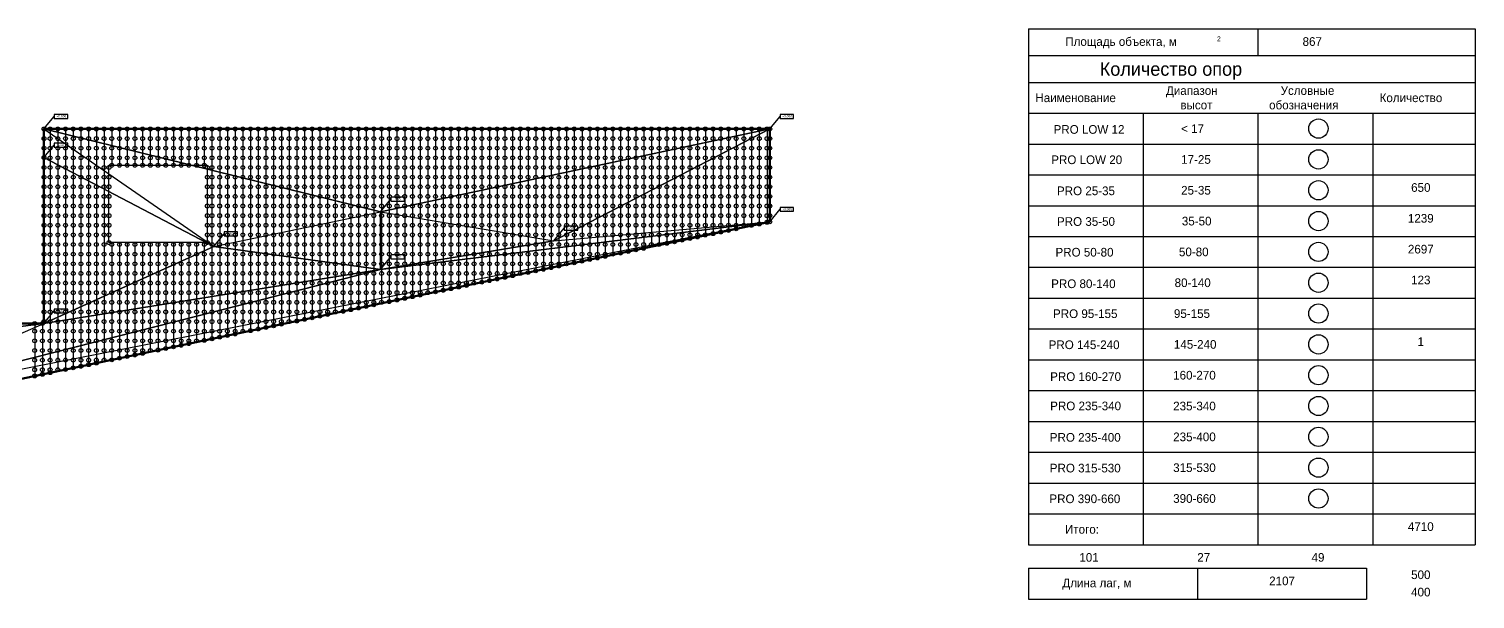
# Model space of a CAD drawing. Header units: millimetres. Extents: x 3543 to 468547, y -146359 to 38454.
# Drawn here: x 260560 to 335600, y -97249 to -67648 of the extents above; entities that cross this region are included whole.
import ezdxf
from ezdxf.enums import TextEntityAlignment as Align

# ---------------------------------------------------------------- set-up
doc = ezdxf.new("R2010")
doc.units = ezdxf.units.MM
doc.layers.add('контур', color=1, linetype='Continuous', lineweight=50)
for name, color, linetype in [('линии_высот', 4, 'Continuous'), ('областиvb', 52, 'Continuous'), ('опорыvb', 7, 'Continuous'), ('сеткаvb', 8, 'Continuous')]:
    doc.layers.add(name, color=color, linetype=linetype)
doc.styles.add('isocpeur', font='isocpeur.ttf')

# ---------------------------------------------------------------- blocks, each defined once
blk = doc.blocks.new('otmetka_oporvb')
at = {"linetype": 'ByBlock', "lineweight": -2}
blk.add_hatch(color=0, dxfattribs=at).paths.add_polyline_path([(-38, -32, 1), (38, 32, 1)])
at = {"color": 0, "linetype": 'ByBlock', "lineweight": -2}
blk.add_line((0, 0), (2142, 2596), dxfattribs=at)
at = {"color": 0}
blk.add_lwpolyline([(2142, 2196), (4942, 2196), (4942, 2996), (2142, 2996)], close=True, dxfattribs=at)
at = {"color": 0, "linetype": 'ByBlock', "lineweight": -2, "style": 'isocpeur'}
blk.add_attdef('OTM', text='', height=500, dxfattribs=at).set_placement((3600, 2639), align=Align.MIDDLE_CENTER)
blk = doc.blocks.new('opor_symbPRO')
at = {"color": 0, "ltscale": 20}
blk.add_circle((0, 0), 100, dxfattribs=at)
blk = doc.blocks.new('*U27')
at = {"color": 0}
for p, q in [((0, 0), (23168, 0)), ((0, 0), (0, -26779)), ((11903, 0), (11903, -1388)), ((23168, 0), (23168, -26779)), ((0, -1388), (23168, -1388)), ((0, -2776), (23168, -2776)), ((0, -4376), (23168, -4376)), ((5952, -4376), (5952, -26779)), ((11903, -4376), (11903, -26779)), ((17855, -4376), (17855, -26779)), ((0, -5976), (23168, -5976)), ((0, -7577), (23168, -7577)), ((0, -9177), (23168, -9177)), ((0, -10777), (23168, -10777)), ((0, -12377), (23168, -12377)), ((0, -13978), (23168, -13978)), ((0, -15578), (23168, -15578)), ((0, -17178), (23168, -17178)), ((0, -18778), (23168, -18778)), ((0, -20378), (23168, -20378)), ((0, -21979), (23168, -21979)), ((0, -23579), (23168, -23579)), ((0, -25179), (23168, -25179)), ((0, -26779), (23168, -26779)), ((-10, -28000), (17526, -28000)), ((0, -28000), (0, -29601)), ((0, -28000), (17535, -28000)), ((8758, -28000), (8758, -29601)), ((17526, -28000), (17526, -29601)), ((-10, -29601), (17526, -29601)), ((-10, -29601), (17526, -29601))]:
    blk.add_line(p, q, dxfattribs=at)
at = {"color": 221}
blk.add_circle((15039, -5175), 500, dxfattribs=at)
at = {"color": 2}
blk.add_circle((15039, -6775), 500, dxfattribs=at)
at = {"color": 1}
blk.add_circle((15039, -8375), 500, dxfattribs=at)
at = {"color": 92}
blk.add_circle((15039, -9976), 500, dxfattribs=at)
at = {"color": 131}
blk.add_circle((15039, -11576), 500, dxfattribs=at)
at = {"color": 30}
blk.add_circle((15039, -13176), 500, dxfattribs=at)
at = {"color": 160}
blk.add_circle((15039, -14776), 500, dxfattribs=at)
at = {"color": 60}
blk.add_circle((15039, -16377), 500, dxfattribs=at)
at = {"color": 134}
blk.add_circle((15039, -17977), 500, dxfattribs=at)
at = {"color": 42}
blk.add_circle((15039, -19577), 500, dxfattribs=at)
at = {"color": 26}
blk.add_circle((15039, -21177), 500, dxfattribs=at)
at = {"color": 82}
blk.add_circle((15039, -22777), 500, dxfattribs=at)
at = {"color": 163}
blk.add_circle((15039, -24378), 500, dxfattribs=at)
at = {"color": 0}
for s, height, p in [('Площадь объекта, м', 450, (1902, -881)), ('2', 250, (9777, -642)), ('Количество опор', 700, (3693, -2432)), ('Диапазон', 450, (7127, -3426)), ('Условные', 450, (13079, -3426)), ('Наименование', 450, (351, -3801)), ('обозначения', 450, (12481, -4176)), ('Количество', 450, (18214, -3801)), ('высот', 450, (7877, -4176)), ('< 17', 450, (7915, -5401)), ('17-25', 450, (7915, -7002)), ('25-35', 450, (7915, -8602)), ('35-50', 450, (7952, -10202)), ('50-80', 450, (7802, -11802)), ('80-140', 450, (7577, -13402)), ('95-155', 450, (7540, -15003)), ('145-240', 450, (7540, -16603)), ('160-270', 450, (7502, -18203)), ('235-340', 450, (7502, -19803)), ('235-400', 450, (7502, -21404)), ('315-530', 450, (7502, -23004)), ('390-660', 450, (7502, -24604)), ('Итого:', 450, (1888, -26204)), ('Длина лаг, м', 450, (1753, -28988))]:
    blk.add_text(s, height=height, dxfattribs=at).set_placement(p)
for s, p in [('PRO LOW 12', (3135, -5218)), ('PRO LOW 20', (3015, -6793)), ('PRO 25-35', (2977, -8406)), ('PRO 35-50', (2977, -9999)), ('PRO 50-80', (2900, -11593)), ('PRO 80-140', (2843, -13230)), ('PRO 95-155', (2939, -14785)), ('PRO 145-240', (2881, -16397)), ('PRO 160-270', (2958, -18049)), ('PRO 235-340', (2958, -19573)), ('PRO 235-400', (2939, -21205)), ('PRO 315-530', (2939, -22799)), ('PRO 390-660', (2919, -24393))]:
    blk.add_text(s, height=450, dxfattribs=at).set_placement(p, align=Align.MIDDLE)
at = {"linetype": 'ByBlock'}
for tag, p in [('AREA', (14719, -881)), ('1', (20351, -5258)), ('2', (20351, -6858)), ('3', (20351, -8458)), ('4', (20351, -10058)), ('5', (20351, -11659)), ('6', (20351, -13259)), ('7', (20351, -14859)), ('8', (20351, -16459)), ('9', (20351, -18059)), ('10', (20351, -19660)), ('11', (20351, -21260)), ('12', (20351, -22860)), ('13', (20351, -24460)), ('ITOG', (20351, -26061)), ('CHPOL', (3136, -27661)), ('DOSKA', (9087, -27661)), ('LAG', (15016, -27661)), ('VECTOR', (20351, -28561)), ('PERP', (20351, -29461))]:
    blk.add_attdef(tag, text='', height=450, dxfattribs=at).set_placement(p, align=Align.CENTER)
at = {"color": 0}
blk.add_attdef('LENGTH', text='', height=450, dxfattribs=at).set_placement((13152, -28882), align=Align.CENTER)

msp = doc.modelspace()

# ---------------------------------------------------------------- linework, layer by layer
at = {"layer": 'контур', "linetype": 'Continuous'}
msp.add_lwpolyline([(215545, -95173.6), (210858.8, -72842.2), (229841.6, -72842.2), (229841.6, -82939.6), (261341.5, -82939.6), (261341.5, -72842.2), (299003.2, -72842.2), (299003.2, -77660.7)], close=True, dxfattribs=at)
at = {"layer": 'линии_высот'}
for points in [[(270147.8, -78939.8), (261341.5, -74330.6), (261341.5, -72842.2)], [(270147.8, -78939.8), (278807.8, -77138), (261341.5, -72842.2)], [(261341.5, -72842.2), (278807.8, -77138), (299003.2, -72842.2)], [(278807.8, -77138), (287798.8, -78642.6), (299003.2, -72842.2)], [(287798.8, -78642.6), (299003.2, -77660.7), (299003.2, -72842.2)], [(270147.8, -78939.8), (261341.5, -82939.6), (261341.5, -74330.6)], [(270147.8, -78939.8), (278807.8, -77138), (278805.8, -80132.2)], [(278805.8, -80132.2), (278807.8, -77138), (287798.8, -78642.6)], [(252298.9, -86875.6), (215545, -95173.6), (299003.2, -77660.7)], [(252298.9, -86875.6), (278805.8, -80132.2), (299003.2, -77660.7)], [(278805.8, -80132.2), (287798.8, -78642.6), (299003.2, -77660.7)], [(261341.5, -82939.6), (270147.8, -78939.8), (278805.8, -80132.2)], [(252298.9, -86875.6), (261341.5, -82939.6), (278805.8, -80132.2)], [(229841.6, -82939.6), (244279.5, -85135.9), (261341.5, -82939.6)], [(244279.5, -85135.9), (252298.9, -86875.6), (261341.5, -82939.6)]]:
    msp.add_lwpolyline(points, close=True, dxfattribs=at)
at = {"layer": 'областиvb'}
msp.add_lwpolyline([(264714.2, -74728.5), (269815.3, -74728.5), (269815.3, -78741.4), (264714.2, -78741.4)], close=True, dxfattribs=at)
at = {"layer": 'сеткаvb'}
for p, q in [((261341.5, -72842.2), (299003.2, -72842.2)), ((261658.8, -72842.2), (261658.8, -85497)), ((262058.8, -72842.2), (262058.8, -85413.1)), ((262458.8, -72842.2), (262458.8, -85329.2)), ((262858.8, -72842.2), (262858.8, -85245.2)), ((263258.8, -72842.2), (263258.8, -85161.3)), ((263658.8, -72842.2), (263658.8, -85077.4)), ((264058.8, -72842.2), (264058.8, -84993.4)), ((264458.8, -72842.2), (264458.8, -84909.5)), ((264858.8, -72842.2), (264858.8, -74728.5)), ((265258.8, -72842.2), (265258.8, -74728.5)), ((265658.8, -72842.2), (265658.8, -74728.5)), ((266058.8, -72842.2), (266058.8, -74728.5)), ((266458.8, -72842.2), (266458.8, -74728.5)), ((266858.8, -72842.2), (266858.8, -74728.5)), ((267258.8, -72842.2), (267258.8, -74728.5)), ((267658.8, -72842.2), (267658.8, -74728.5)), ((268058.8, -72842.2), (268058.8, -74728.5)), ((268458.8, -72842.2), (268458.8, -74728.5)), ((268858.8, -72842.2), (268858.8, -74728.5)), ((269258.8, -72842.2), (269258.8, -74728.5)), ((269658.8, -72842.2), (269658.8, -74728.5)), ((270058.8, -72842.2), (270058.8, -83734.4)), ((270458.8, -72842.2), (270458.8, -83650.5)), ((270858.8, -72842.2), (270858.8, -83566.5)), ((271258.8, -72842.2), (271258.8, -83482.6)), ((271658.8, -72842.2), (271658.8, -83398.6)), ((272058.8, -72842.2), (272058.8, -83314.7)), ((272458.8, -72842.2), (272458.8, -83230.8)), ((272858.8, -72842.2), (272858.8, -83146.8)), ((273258.8, -72842.2), (273258.8, -83062.9)), ((273658.8, -72842.2), (273658.8, -82979)), ((274058.8, -72842.2), (274058.8, -82895)), ((274458.8, -72842.2), (274458.8, -82811.1)), ((274858.8, -72842.2), (274858.8, -82727.2)), ((275258.8, -72842.2), (275258.8, -82643.2)), ((275658.8, -72842.2), (275658.8, -82559.3)), ((276058.8, -72842.2), (276058.8, -82475.4)), ((276458.8, -72842.2), (276458.8, -82391.4)), ((276858.8, -72842.2), (276858.8, -82307.5)), ((277258.8, -72842.2), (277258.8, -82223.5)), ((277658.8, -72842.2), (277658.8, -82139.6)), ((278058.8, -72842.2), (278058.8, -82055.7)), ((278458.8, -72842.2), (278458.8, -81971.7)), ((278858.8, -72842.2), (278858.8, -81887.8)), ((279258.8, -72842.2), (279258.8, -81803.9)), ((279658.8, -72842.2), (279658.8, -81719.9)), ((280058.8, -72842.2), (280058.8, -81636)), ((280458.8, -72842.2), (280458.8, -81552.1)), ((280858.8, -72842.2), (280858.8, -81468.1)), ((281258.8, -72842.2), (281258.8, -81384.2)), ((281658.8, -72842.2), (281658.8, -81300.3)), ((282058.8, -72842.2), (282058.8, -81216.3)), ((282458.8, -72842.2), (282458.8, -81132.4)), ((282858.8, -72842.2), (282858.8, -81048.4)), ((283258.8, -72842.2), (283258.8, -80964.5)), ((283658.8, -72842.2), (283658.8, -80880.6)), ((284058.8, -72842.2), (284058.8, -80796.6)), ((284458.8, -72842.2), (284458.8, -80712.7)), ((284858.8, -72842.2), (284858.8, -80628.8)), ((285258.8, -72842.2), (285258.8, -80544.8)), ((285658.8, -72842.2), (285658.8, -80460.9)), ((286058.8, -72842.2), (286058.8, -80377)), ((286458.8, -72842.2), (286458.8, -80293)), ((286858.8, -72842.2), (286858.8, -80209.1)), ((287258.8, -72842.2), (287258.8, -80125.1)), ((287658.8, -72842.2), (287658.8, -80041.2)), ((288058.8, -72842.2), (288058.8, -79957.3)), ((288458.8, -72842.2), (288458.8, -79873.3)), ((288858.8, -72842.2), (288858.8, -79789.4)), ((289258.8, -72842.2), (289258.8, -79705.5)), ((289658.8, -72842.2), (289658.8, -79621.5)), ((290058.8, -72842.2), (290058.8, -79537.6)), ((290458.8, -72842.2), (290458.8, -79453.7)), ((290858.8, -72842.2), (290858.8, -79369.7)), ((291258.8, -72842.2), (291258.8, -79285.8)), ((291658.8, -72842.2), (291658.8, -79201.9)), ((292058.8, -72842.2), (292058.8, -79117.9)), ((292458.8, -72842.2), (292458.8, -79034)), ((292858.8, -72842.2), (292858.8, -78950)), ((293258.8, -72842.2), (293258.8, -78866.1)), ((293658.8, -72842.2), (293658.8, -78782.2)), ((294058.8, -72842.2), (294058.8, -78698.2)), ((294458.8, -72842.2), (294458.8, -78614.3)), ((294858.8, -72842.2), (294858.8, -78530.4)), ((295258.8, -72842.2), (295258.8, -78446.4)), ((295658.8, -72842.2), (295658.8, -78362.5)), ((296058.8, -72842.2), (296058.8, -78278.6)), ((296458.8, -72842.2), (296458.8, -78194.6)), ((296858.8, -72842.2), (296858.8, -78110.7)), ((297258.8, -72842.2), (297258.8, -78026.8)), ((297658.8, -72842.2), (297658.8, -77942.8)), ((298058.8, -72842.2), (298058.8, -77858.9)), ((298458.8, -72842.2), (298458.8, -77774.9)), ((298858.8, -72842.2), (298858.8, -77691)), ((264714.2, -78741.4), (264714.2, -74728.5)), ((269815.3, -74728.5), (269815.3, -78741.4)), ((264858.8, -78741.4), (264858.8, -84825.6)), ((265258.8, -78741.4), (265258.8, -84741.6)), ((265658.8, -78741.4), (265658.8, -84657.7)), ((266058.8, -78741.4), (266058.8, -84573.8)), ((266458.8, -78741.4), (266458.8, -84489.8)), ((266858.8, -78741.4), (266858.8, -84405.9)), ((267258.8, -78741.4), (267258.8, -84321.9)), ((267658.8, -78741.4), (267658.8, -84238)), ((268058.8, -78741.4), (268058.8, -84154.1)), ((268458.8, -78741.4), (268458.8, -84070.1)), ((268858.8, -78741.4), (268858.8, -83986.2)), ((269258.8, -78741.4), (269258.8, -83902.3)), ((269658.8, -78741.4), (269658.8, -83818.3)), ((260858.8, -82939.6), (260858.8, -85664.9)), ((261258.8, -82939.6), (261258.8, -85581))]:
    msp.add_line(p, q, dxfattribs=at)
at = {"layer": 'сеткаvb', "linetype": 'Continuous'}
for p, q in [((261341.5, -82939.6), (261341.5, -72842.2)), ((299003.2, -72842.2), (299003.2, -77660.7))]:
    msp.add_line(p, q, dxfattribs=at)

# ---------------------------------------------------------------- block references
msp.add_blockref('*U27', (312432.9, -67648.3)).add_auto_attribs({'3': '650', '4': '1239', '5': '2697', '6': '123', '8': '1', 'AREA': '867', 'ITOG': '4710', 'CHPOL': '101', 'DOSKA': '27', 'LAG': '49', 'VECTOR': '500', 'PERP': '400', 'LENGTH': '2107'})
at = {"xscale": 0.25, "yscale": 0.25, "zscale": 0.25}
for p, values in [((261341.5, -72842.2), {'OTM': '+0.000'}), ((299003.2, -72842.2), {'OTM': '+0.000'}), ((261341.5, -74330.6), {'OTM': '-40'}), ((278807.8, -77138), {'OTM': '-45'}), ((299003.2, -77660.7), {'OTM': '+0.000'}), ((287798.8, -78642.6), {'OTM': '-50'}), ((270147.8, -78939.8), {'OTM': '-60'}), ((278805.8, -80132.2), {'OTM': '-40'}), ((261341.5, -82939.6), {'OTM': '-10'})]:
    msp.add_blockref('otmetka_oporvb', p, dxfattribs=at).add_auto_attribs(values)
at = {"layer": 'опорыvb', "color": 1}
for p in [(261341.5, -72842.2), (261658.8, -72842.2), (262058.8, -72842.2), (262458.8, -72842.2), (262858.8, -72842.2), (263258.8, -72842.2), (263658.8, -72842.2), (264058.8, -72842.2), (264458.8, -72842.2), (264858.8, -72842.2), (265258.8, -72842.2), (265658.8, -72842.2), (266058.8, -72842.2), (266458.8, -72842.2), (266858.8, -72842.2), (267258.8, -72842.2), (267658.8, -72842.2), (268058.8, -72842.2), (268458.8, -72842.2), (268858.8, -72842.2), (269258.8, -72842.2), (269658.8, -72842.2), (270058.8, -72842.2), (270458.8, -72842.2), (270858.8, -72842.2), (271258.8, -72842.2), (271658.8, -72842.2), (272058.8, -72842.2), (272458.8, -72842.2), (272858.8, -72842.2), (273258.8, -72842.2), (273658.8, -72842.2), (274058.8, -72842.2), (274458.8, -72842.2), (274858.8, -72842.2), (275258.8, -72842.2), (275658.8, -72842.2), (276058.8, -72842.2), (276458.8, -72842.2), (276858.8, -72842.2), (277258.8, -72842.2), (277658.8, -72842.2), (278058.8, -72842.2), (278458.8, -72842.2), (278858.8, -72842.2), (279258.8, -72842.2), (279658.8, -72842.2), (280058.8, -72842.2), (280458.8, -72842.2), (280858.8, -72842.2), (281258.8, -72842.2), (281658.8, -72842.2), (282058.8, -72842.2), (282458.8, -72842.2), (282858.8, -72842.2), (283258.8, -72842.2), (283658.8, -72842.2), (284058.8, -72842.2), (284458.8, -72842.2), (284858.8, -72842.2), (285258.8, -72842.2), (285658.8, -72842.2), (286058.8, -72842.2), (286458.8, -72842.2), (286858.8, -72842.2), (287258.8, -72842.2), (287658.8, -72842.2), (288058.8, -72842.2), (288458.8, -72842.2), (288858.8, -72842.2), (289258.8, -72842.2), (289658.8, -72842.2), (290058.8, -72842.2), (290458.8, -72842.2), (290858.8, -72842.2), (291258.8, -72842.2), (291658.8, -72842.2), (292058.8, -72842.2), (292458.8, -72842.2), (292858.8, -72842.2), (293258.8, -72842.2), (293658.8, -72842.2), (294058.8, -72842.2), (294458.8, -72842.2), (294858.8, -72842.2), (295258.8, -72842.2), (295658.8, -72842.2), (296058.8, -72842.2), (296458.8, -72842.2), (296858.8, -72842.2), (297258.8, -72842.2), (297658.8, -72842.2), (298058.8, -72842.2), (298458.8, -72842.2), (298858.8, -72842.2), (299003.2, -72842.2), (262058.8, -73342.2), (262458.8, -73342.2), (262858.8, -73342.2), (263258.8, -73342.2), (263658.8, -73342.2), (264058.8, -73342.2), (264458.8, -73342.2), (264858.8, -73342.2), (265258.8, -73342.2), (265658.8, -73342.2), (266058.8, -73342.2), (266458.8, -73342.2), (266858.8, -73342.2), (267258.8, -73342.2), (267658.8, -73342.2), (268058.8, -73342.2), (268458.8, -73342.2), (268858.8, -73342.2), (269258.8, -73342.2), (269658.8, -73342.2), (270058.8, -73342.2), (270458.8, -73342.2), (270858.8, -73342.2), (271258.8, -73342.2), (271658.8, -73342.2), (272058.8, -73342.2), (272458.8, -73342.2), (272858.8, -73342.2), (273258.8, -73342.2), (273658.8, -73342.2), (274058.8, -73342.2), (274458.8, -73342.2), (274858.8, -73342.2), (275258.8, -73342.2), (275658.8, -73342.2), (276058.8, -73342.2), (276458.8, -73342.2), (276858.8, -73342.2), (277258.8, -73342.2), (277658.8, -73342.2), (278058.8, -73342.2), (278458.8, -73342.2), (278858.8, -73342.2), (279258.8, -73342.2), (279658.8, -73342.2), (280058.8, -73342.2), (280458.8, -73342.2), (280858.8, -73342.2), (281258.8, -73342.2), (281658.8, -73342.2), (282058.8, -73342.2), (282458.8, -73342.2), (282858.8, -73342.2), (283258.8, -73342.2), (283658.8, -73342.2), (284058.8, -73342.2), (284458.8, -73342.2), (284858.8, -73342.2), (285258.8, -73342.2), (285658.8, -73342.2), (286058.8, -73342.2), (286458.8, -73342.2), (286858.8, -73342.2), (287258.8, -73342.2), (287658.8, -73342.2), (288058.8, -73342.2), (288458.8, -73342.2), (288858.8, -73342.2), (289258.8, -73342.2), (289658.8, -73342.2), (290058.8, -73342.2), (290458.8, -73342.2), (290858.8, -73342.2), (291258.8, -73342.2), (291658.8, -73342.2), (292058.8, -73342.2), (292458.8, -73342.2), (292858.8, -73342.2), (293258.8, -73342.2), (293658.8, -73342.2), (294058.8, -73342.2), (294458.8, -73342.2), (294858.8, -73342.2), (295258.8, -73342.2), (295658.8, -73342.2), (296058.8, -73342.2), (296458.8, -73342.2), (296858.8, -73342.2), (297258.8, -73342.2), (297658.8, -73342.2), (298058.8, -73342.2), (298458.8, -73342.2), (298858.8, -73342.2), (299003.2, -73342.2), (296058.8, -73842.2), (296458.8, -73842.2), (296858.8, -73842.2), (297258.8, -73842.2), (297258.8, -74342.2), (297658.8, -73842.2), (297658.8, -74342.2), (298058.8, -73842.2), (298058.8, -74342.2), (298458.8, -73842.2), (298458.8, -74342.2), (298858.8, -73842.2), (298858.8, -74342.2), (299003.2, -73842.2), (299003.2, -74342.2), (297258.8, -74842.2), (297658.8, -74842.2), (298058.8, -74842.2), (298458.8, -74842.2), (298858.8, -74842.2), (299003.2, -74842.2), (297258.8, -75342.2), (297258.8, -75842.2), (297658.8, -75342.2), (297658.8, -75842.2), (298058.8, -75342.2), (298058.8, -75842.2), (298458.8, -75342.2), (298458.8, -75842.2), (298858.8, -75342.2), (298858.8, -75842.2), (299003.2, -75342.2), (299003.2, -75842.2), (297258.8, -76342.2), (297658.8, -76342.2), (298058.8, -76342.2), (298458.8, -76342.2), (298858.8, -76342.2), (299003.2, -76342.2), (297258.8, -76842.2), (297258.8, -77342.2), (297658.8, -76842.2), (297658.8, -77342.2), (298058.8, -76842.2), (298058.8, -77342.2), (298458.8, -76842.2), (298458.8, -77342.2), (298858.8, -76842.2), (298858.8, -77342.2), (299003.2, -76842.2), (299003.2, -77342.2), (296858.8, -78110.7), (297258.8, -77842.2), (297258.8, -78026.8), (297658.8, -77842.2), (298058.8, -77842.2), (298458.8, -77774.9), (298858.8, -77691), (299003.2, -77660.7), (292458.8, -78842.2), (292858.8, -78842.2), (293258.8, -78842.2), (293658.8, -78782.2), (294058.8, -78342.2), (294058.8, -78698.2), (294458.8, -78342.2), (294458.8, -78614.3), (294858.8, -78342.2), (294858.8, -78530.4), (295258.8, -78342.2), (295258.8, -78446.4), (295658.8, -78342.2), (296058.8, -78278.6), (296458.8, -78194.6), (289658.8, -79621.5), (290058.8, -79537.6), (290458.8, -79453.7), (290858.8, -79342.2), (291258.8, -79285.8), (291658.8, -79201.9), (292058.8, -79117.9), (292458.8, -79034), (286058.8, -80342.2), (286458.8, -80293), (286858.8, -80209.1), (287258.8, -80125.1), (287658.8, -80041.2), (288058.8, -79957.3), (288458.8, -79842.2), (288858.8, -79789.4), (289258.8, -79705.5), (282458.8, -81132.4), (282858.8, -81048.4), (283258.8, -80964.5), (283658.8, -80842.2), (284058.8, -80796.6), (284458.8, -80712.7), (284858.8, -80628.8), (285258.8, -80544.8), (285658.8, -80460.9), (278858.8, -81842.2), (279258.8, -81803.9), (279658.8, -81719.9), (280058.8, -81636), (280458.8, -81552.1), (280858.8, -81468.1), (281258.8, -81342.2), (281658.8, -81300.3), (282058.8, -81216.3), (275258.8, -82643.2), (275658.8, -82559.3), (276058.8, -82475.4), (276458.8, -82342.2), (276858.8, -82307.5), (277258.8, -82223.5), (277658.8, -82139.6), (278058.8, -82055.7), (278458.8, -81971.7), (271658.8, -83342.2), (272058.8, -83314.7), (272458.8, -83230.8), (272858.8, -83146.8), (273258.8, -83062.9), (273658.8, -82979), (274058.8, -82842.2), (274458.8, -82811.1), (274858.8, -82727.2), (268458.8, -84070.1), (268858.8, -83986.2), (269258.8, -83842.2), (269658.8, -83818.3), (270058.8, -83734.4), (270458.8, -83650.5), (270858.8, -83566.5), (271258.8, -83482.6), (264458.8, -84842.2), (264858.8, -84825.6), (265258.8, -84741.6), (265658.8, -84657.7), (266058.8, -84573.8), (266458.8, -84489.8), (266858.8, -84342.2), (267258.8, -84321.9), (267658.8, -84238), (268058.8, -84154.1), (261258.8, -85581), (261658.8, -85497), (262058.8, -85342.2), (262458.8, -85329.2), (262858.8, -85245.2), (263258.8, -85161.3), (263658.8, -85077.4), (264058.8, -84993.4), (260858.8, -85664.9)]:
    msp.add_blockref('opor_symbPRO', p, dxfattribs=at)
at = {"layer": 'опорыvb', "color": 92}
for p in [(261341.5, -73342.2), (261658.8, -73342.2), (261658.8, -73842.2), (262058.8, -73842.2), (262458.8, -73842.2), (262858.8, -73842.2), (262858.8, -74342.2), (263258.8, -73842.2), (263258.8, -74342.2), (263658.8, -73842.2), (263658.8, -74342.2), (264058.8, -73842.2), (264058.8, -74342.2), (264458.8, -73842.2), (264458.8, -74342.2), (264858.8, -73842.2), (264858.8, -74342.2), (265258.8, -73842.2), (265258.8, -74342.2), (265658.8, -73842.2), (265658.8, -74342.2), (266058.8, -73842.2), (266058.8, -74342.2), (266458.8, -73842.2), (266458.8, -74342.2), (266858.8, -73842.2), (266858.8, -74342.2), (267258.8, -73842.2), (267258.8, -74342.2), (267658.8, -73842.2), (267658.8, -74342.2), (268058.8, -73842.2), (268058.8, -74342.2), (268458.8, -73842.2), (268458.8, -74342.2), (268858.8, -73842.2), (268858.8, -74342.2), (269258.8, -73842.2), (269258.8, -74342.2), (269658.8, -73842.2), (269658.8, -74342.2), (270058.8, -73842.2), (270058.8, -74342.2), (270458.8, -73842.2), (270458.8, -74342.2), (270858.8, -73842.2), (270858.8, -74342.2), (271258.8, -73842.2), (271258.8, -74342.2), (271658.8, -73842.2), (271658.8, -74342.2), (272058.8, -73842.2), (272058.8, -74342.2), (272458.8, -73842.2), (272458.8, -74342.2), (272858.8, -73842.2), (272858.8, -74342.2), (273258.8, -73842.2), (273258.8, -74342.2), (273658.8, -73842.2), (273658.8, -74342.2), (274058.8, -73842.2), (274058.8, -74342.2), (274458.8, -73842.2), (274458.8, -74342.2), (274858.8, -73842.2), (274858.8, -74342.2), (275258.8, -73842.2), (275258.8, -74342.2), (275658.8, -73842.2), (275658.8, -74342.2), (276058.8, -73842.2), (276058.8, -74342.2), (276458.8, -73842.2), (276458.8, -74342.2), (276858.8, -73842.2), (276858.8, -74342.2), (277258.8, -73842.2), (277258.8, -74342.2), (277658.8, -73842.2), (277658.8, -74342.2), (278058.8, -73842.2), (278058.8, -74342.2), (278458.8, -73842.2), (278458.8, -74342.2), (278858.8, -73842.2), (278858.8, -74342.2), (279258.8, -73842.2), (279258.8, -74342.2), (279658.8, -73842.2), (279658.8, -74342.2), (280058.8, -73842.2), (280058.8, -74342.2), (280458.8, -73842.2), (280458.8, -74342.2), (280858.8, -73842.2), (280858.8, -74342.2), (281258.8, -73842.2), (281258.8, -74342.2), (281658.8, -73842.2), (281658.8, -74342.2), (282058.8, -73842.2), (282058.8, -74342.2), (282458.8, -73842.2), (282458.8, -74342.2), (282858.8, -73842.2), (282858.8, -74342.2), (283258.8, -73842.2), (283258.8, -74342.2), (283658.8, -73842.2), (283658.8, -74342.2), (284058.8, -73842.2), (284058.8, -74342.2), (284458.8, -73842.2), (284458.8, -74342.2), (284858.8, -73842.2), (284858.8, -74342.2), (285258.8, -73842.2), (285258.8, -74342.2), (285658.8, -73842.2), (285658.8, -74342.2), (286058.8, -73842.2), (286058.8, -74342.2), (286458.8, -73842.2), (286458.8, -74342.2), (286858.8, -73842.2), (286858.8, -74342.2), (287258.8, -73842.2), (287258.8, -74342.2), (287658.8, -73842.2), (287658.8, -74342.2), (288058.8, -73842.2), (288058.8, -74342.2), (288458.8, -73842.2), (288458.8, -74342.2), (288858.8, -73842.2), (288858.8, -74342.2), (289258.8, -73842.2), (289258.8, -74342.2), (289658.8, -73842.2), (289658.8, -74342.2), (290058.8, -73842.2), (290058.8, -74342.2), (290458.8, -73842.2), (290458.8, -74342.2), (290858.8, -73842.2), (290858.8, -74342.2), (291258.8, -73842.2), (291258.8, -74342.2), (291658.8, -73842.2), (291658.8, -74342.2), (292058.8, -73842.2), (292058.8, -74342.2), (292458.8, -73842.2), (292458.8, -74342.2), (292858.8, -73842.2), (292858.8, -74342.2), (293258.8, -73842.2), (293258.8, -74342.2), (293658.8, -73842.2), (293658.8, -74342.2), (294058.8, -73842.2), (294058.8, -74342.2), (294458.8, -73842.2), (294458.8, -74342.2), (294858.8, -73842.2), (294858.8, -74342.2), (295258.8, -73842.2), (295258.8, -74342.2), (295658.8, -73842.2), (295658.8, -74342.2), (296058.8, -74342.2), (296458.8, -74342.2), (296858.8, -74342.2), (264058.8, -74842.2), (264458.8, -74842.2), (264714.2, -74842.2), (264858.8, -74728.5), (265258.8, -74728.5), (265658.8, -74728.5), (266058.8, -74728.5), (266458.8, -74728.5), (266858.8, -74728.5), (267258.8, -74728.5), (267658.8, -74728.5), (268058.8, -74728.5), (268458.8, -74728.5), (268858.8, -74728.5), (269258.8, -74728.5), (269658.8, -74728.5), (269815.3, -74842.2), (270058.8, -74842.2), (270458.8, -74842.2), (270858.8, -74842.2), (271258.8, -74842.2), (271658.8, -74842.2), (272058.8, -74842.2), (272458.8, -74842.2), (272858.8, -74842.2), (273258.8, -74842.2), (273658.8, -74842.2), (274058.8, -74842.2), (274458.8, -74842.2), (274858.8, -74842.2), (275258.8, -74842.2), (275658.8, -74842.2), (276058.8, -74842.2), (276458.8, -74842.2), (276858.8, -74842.2), (277258.8, -74842.2), (277658.8, -74842.2), (278058.8, -74842.2), (278458.8, -74842.2), (278858.8, -74842.2), (279258.8, -74842.2), (279658.8, -74842.2), (280058.8, -74842.2), (280458.8, -74842.2), (280858.8, -74842.2), (281258.8, -74842.2), (281658.8, -74842.2), (282058.8, -74842.2), (282458.8, -74842.2), (282858.8, -74842.2), (283258.8, -74842.2), (283658.8, -74842.2), (284058.8, -74842.2), (284458.8, -74842.2), (284858.8, -74842.2), (285258.8, -74842.2), (285658.8, -74842.2), (286058.8, -74842.2), (286458.8, -74842.2), (286858.8, -74842.2), (287258.8, -74842.2), (287658.8, -74842.2), (288058.8, -74842.2), (288458.8, -74842.2), (288858.8, -74842.2), (289258.8, -74842.2), (289658.8, -74842.2), (290058.8, -74842.2), (290458.8, -74842.2), (290858.8, -74842.2), (291258.8, -74842.2), (291658.8, -74842.2), (292058.8, -74842.2), (292458.8, -74842.2), (292858.8, -74842.2), (293258.8, -74842.2), (293658.8, -74842.2), (294058.8, -74842.2), (294458.8, -74842.2), (294858.8, -74842.2), (295258.8, -74842.2), (295658.8, -74842.2), (296058.8, -74842.2), (296458.8, -74842.2), (296858.8, -74842.2), (290058.8, -75342.2), (290458.8, -75342.2), (290858.8, -75342.2), (291258.8, -75342.2), (291658.8, -75342.2), (292058.8, -75342.2), (292458.8, -75342.2), (292858.8, -75342.2), (293258.8, -75342.2), (293658.8, -75342.2), (293658.8, -75842.2), (294058.8, -75342.2), (294058.8, -75842.2), (294458.8, -75342.2), (294458.8, -75842.2), (294858.8, -75342.2), (294858.8, -75842.2), (295258.8, -75342.2), (295258.8, -75842.2), (295658.8, -75342.2), (295658.8, -75842.2), (296058.8, -75342.2), (296058.8, -75842.2), (296458.8, -75342.2), (296458.8, -75842.2), (296858.8, -75342.2), (296858.8, -75842.2), (293658.8, -76342.2), (294058.8, -76342.2), (294458.8, -76342.2), (294858.8, -76342.2), (295258.8, -76342.2), (295658.8, -76342.2), (296058.8, -76342.2), (296458.8, -76342.2), (296858.8, -76342.2), (293658.8, -76842.2), (293658.8, -77342.2), (294058.8, -76842.2), (294058.8, -77342.2), (294458.8, -76842.2), (294458.8, -77342.2), (294858.8, -76842.2), (294858.8, -77342.2), (295258.8, -76842.2), (295258.8, -77342.2), (295658.8, -76842.2), (295658.8, -77342.2), (296058.8, -76842.2), (296058.8, -77342.2), (296458.8, -76842.2), (296458.8, -77342.2), (296858.8, -76842.2), (296858.8, -77342.2), (293658.8, -77842.2), (294058.8, -77842.2), (294458.8, -77842.2), (294858.8, -77842.2), (295258.8, -77842.2), (295658.8, -77842.2), (296058.8, -77842.2), (296458.8, -77842.2), (296858.8, -77842.2), (261341.5, -78842.2), (288858.8, -78842.2), (289258.8, -78842.2), (289658.8, -78842.2), (290058.8, -78842.2), (290458.8, -78842.2), (290858.8, -78842.2), (291258.8, -78842.2), (291658.8, -78842.2), (292058.8, -78842.2), (292458.8, -78342.2), (292858.8, -78342.2), (293258.8, -78342.2), (293658.8, -78342.2), (261341.5, -79342.2), (261658.8, -79342.2), (286458.8, -79342.2), (286858.8, -79342.2), (287258.8, -79342.2), (287658.8, -79342.2), (288058.8, -79342.2), (288458.8, -79342.2), (288858.8, -79342.2), (289258.8, -79342.2), (289658.8, -79342.2), (290058.8, -79342.2), (290458.8, -79342.2), (261341.5, -79842.2), (261341.5, -80342.2), (261658.8, -79842.2), (261658.8, -80342.2), (262058.8, -79842.2), (262058.8, -80342.2), (262458.8, -80342.2), (283258.8, -80342.2), (283658.8, -80342.2), (284058.8, -80342.2), (284458.8, -80342.2), (284858.8, -79842.2), (284858.8, -80342.2), (285258.8, -79842.2), (285258.8, -80342.2), (285658.8, -79842.2), (285658.8, -80342.2), (286058.8, -79842.2), (286458.8, -79842.2), (286858.8, -79842.2), (287258.8, -79842.2), (287658.8, -79842.2), (288058.8, -79842.2), (261341.5, -80842.2), (261658.8, -80842.2), (262058.8, -80842.2), (262458.8, -80842.2), (262858.8, -80842.2), (282058.8, -80842.2), (282458.8, -80842.2), (282858.8, -80842.2), (283258.8, -80842.2), (261341.5, -81342.2), (261341.5, -81842.2), (261658.8, -81342.2), (261658.8, -81842.2), (262058.8, -81342.2), (262058.8, -81842.2), (262458.8, -81342.2), (262458.8, -81842.2), (262858.8, -81342.2), (262858.8, -81842.2), (263258.8, -81342.2), (263258.8, -81842.2), (263658.8, -81842.2), (264058.8, -81842.2), (264458.8, -81842.2), (264858.8, -81842.2), (265258.8, -81842.2), (265658.8, -81842.2), (266058.8, -81842.2), (266458.8, -81842.2), (266858.8, -81842.2), (267258.8, -81842.2), (267658.8, -81842.2), (268058.8, -81842.2), (268458.8, -81842.2), (278058.8, -81842.2), (278458.8, -81842.2), (280458.8, -81342.2), (280858.8, -81342.2), (261341.5, -82342.2), (261658.8, -82342.2), (262058.8, -82342.2), (262458.8, -82342.2), (262858.8, -82342.2), (263258.8, -82342.2), (263658.8, -82342.2), (264058.8, -82342.2), (264458.8, -82342.2), (264858.8, -82342.2), (265258.8, -82342.2), (265658.8, -82342.2), (266058.8, -82342.2), (275658.8, -82342.2), (276058.8, -82342.2), (260858.8, -82939.6), (260858.8, -83342.2), (261258.8, -82939.6), (261258.8, -83342.2), (261341.5, -82842.2), (261658.8, -82842.2), (261658.8, -83342.2), (262058.8, -82842.2), (262458.8, -82842.2), (262858.8, -82842.2), (263258.8, -82842.2), (263658.8, -82842.2), (264058.8, -82842.2), (270858.8, -83342.2), (271258.8, -83342.2), (273258.8, -82842.2), (273658.8, -82842.2), (268458.8, -83842.2), (268858.8, -83842.2), (263658.8, -84842.2), (264058.8, -84842.2), (266058.8, -84342.2), (266458.8, -84342.2), (261258.8, -85342.2), (261658.8, -85342.2)]:
    msp.add_blockref('opor_symbPRO', p, dxfattribs=at)
at = {"layer": 'опорыvb', "color": 131}
for p in [(261341.5, -73842.2), (261341.5, -74330.6), (261658.8, -74342.2), (262058.8, -74342.2), (262458.8, -74342.2), (261341.5, -74842.2), (261658.8, -74842.2), (262058.8, -74842.2), (262458.8, -74842.2), (262858.8, -74842.2), (263258.8, -74842.2), (263658.8, -74842.2), (261341.5, -75342.2), (261341.5, -75842.2), (261658.8, -75342.2), (261658.8, -75842.2), (262058.8, -75342.2), (262058.8, -75842.2), (262458.8, -75342.2), (262458.8, -75842.2), (262858.8, -75342.2), (262858.8, -75842.2), (263258.8, -75342.2), (263258.8, -75842.2), (263658.8, -75342.2), (263658.8, -75842.2), (264058.8, -75342.2), (264058.8, -75842.2), (264458.8, -75342.2), (264458.8, -75842.2), (264714.2, -75342.2), (264714.2, -75842.2), (269815.3, -75342.2), (269815.3, -75842.2), (270058.8, -75342.2), (270058.8, -75842.2), (270458.8, -75342.2), (270458.8, -75842.2), (270858.8, -75342.2), (270858.8, -75842.2), (271258.8, -75342.2), (271258.8, -75842.2), (271658.8, -75342.2), (271658.8, -75842.2), (272058.8, -75342.2), (272058.8, -75842.2), (272458.8, -75342.2), (272458.8, -75842.2), (272858.8, -75342.2), (272858.8, -75842.2), (273258.8, -75342.2), (273258.8, -75842.2), (273658.8, -75342.2), (273658.8, -75842.2), (274058.8, -75342.2), (274058.8, -75842.2), (274458.8, -75342.2), (274458.8, -75842.2), (274858.8, -75342.2), (274858.8, -75842.2), (275258.8, -75342.2), (275258.8, -75842.2), (275658.8, -75342.2), (275658.8, -75842.2), (276058.8, -75342.2), (276058.8, -75842.2), (276458.8, -75342.2), (276458.8, -75842.2), (276858.8, -75342.2), (276858.8, -75842.2), (277258.8, -75342.2), (277258.8, -75842.2), (277658.8, -75342.2), (277658.8, -75842.2), (278058.8, -75342.2), (278058.8, -75842.2), (278458.8, -75342.2), (278458.8, -75842.2), (278858.8, -75342.2), (278858.8, -75842.2), (279258.8, -75342.2), (279258.8, -75842.2), (279658.8, -75342.2), (279658.8, -75842.2), (280058.8, -75342.2), (280058.8, -75842.2), (280458.8, -75342.2), (280458.8, -75842.2), (280858.8, -75342.2), (280858.8, -75842.2), (281258.8, -75342.2), (281258.8, -75842.2), (281658.8, -75342.2), (281658.8, -75842.2), (282058.8, -75342.2), (282058.8, -75842.2), (282458.8, -75342.2), (282458.8, -75842.2), (282858.8, -75342.2), (282858.8, -75842.2), (283258.8, -75342.2), (283258.8, -75842.2), (283658.8, -75342.2), (283658.8, -75842.2), (284058.8, -75342.2), (284058.8, -75842.2), (284458.8, -75342.2), (284458.8, -75842.2), (284858.8, -75342.2), (284858.8, -75842.2), (285258.8, -75342.2), (285258.8, -75842.2), (285658.8, -75342.2), (285658.8, -75842.2), (286058.8, -75342.2), (286058.8, -75842.2), (286458.8, -75342.2), (286458.8, -75842.2), (286858.8, -75342.2), (286858.8, -75842.2), (287258.8, -75342.2), (287258.8, -75842.2), (287658.8, -75342.2), (287658.8, -75842.2), (288058.8, -75342.2), (288058.8, -75842.2), (288458.8, -75342.2), (288458.8, -75842.2), (288858.8, -75342.2), (288858.8, -75842.2), (289258.8, -75342.2), (289258.8, -75842.2), (289658.8, -75342.2), (289658.8, -75842.2), (290058.8, -75842.2), (290458.8, -75842.2), (290858.8, -75842.2), (291258.8, -75842.2), (291658.8, -75842.2), (292058.8, -75842.2), (292458.8, -75842.2), (292858.8, -75842.2), (293258.8, -75842.2), (261341.5, -76342.2), (261658.8, -76342.2), (262058.8, -76342.2), (262458.8, -76342.2), (262858.8, -76342.2), (263258.8, -76342.2), (263658.8, -76342.2), (264058.8, -76342.2), (264458.8, -76342.2), (264714.2, -76342.2), (269815.3, -76342.2), (270058.8, -76342.2), (270458.8, -76342.2), (270858.8, -76342.2), (271258.8, -76342.2), (271658.8, -76342.2), (272058.8, -76342.2), (272458.8, -76342.2), (272858.8, -76342.2), (273258.8, -76342.2), (273658.8, -76342.2), (274058.8, -76342.2), (274458.8, -76342.2), (274858.8, -76342.2), (275258.8, -76342.2), (275658.8, -76342.2), (276058.8, -76342.2), (276458.8, -76342.2), (276858.8, -76342.2), (277258.8, -76342.2), (277658.8, -76342.2), (278058.8, -76342.2), (278458.8, -76342.2), (278858.8, -76342.2), (279258.8, -76342.2), (279658.8, -76342.2), (280058.8, -76342.2), (280458.8, -76342.2), (280858.8, -76342.2), (281258.8, -76342.2), (281658.8, -76342.2), (282058.8, -76342.2), (282458.8, -76342.2), (282858.8, -76342.2), (283258.8, -76342.2), (283658.8, -76342.2), (284058.8, -76342.2), (284458.8, -76342.2), (284858.8, -76342.2), (285258.8, -76342.2), (285658.8, -76342.2), (286058.8, -76342.2), (286458.8, -76342.2), (286858.8, -76342.2), (287258.8, -76342.2), (287658.8, -76342.2), (288058.8, -76342.2), (288458.8, -76342.2), (288858.8, -76342.2), (289258.8, -76342.2), (289658.8, -76342.2), (290058.8, -76342.2), (290458.8, -76342.2), (290858.8, -76342.2), (291258.8, -76342.2), (291658.8, -76342.2), (292058.8, -76342.2), (292458.8, -76342.2), (292858.8, -76342.2), (293258.8, -76342.2), (261341.5, -76842.2), (261341.5, -77342.2), (261658.8, -76842.2), (261658.8, -77342.2), (262058.8, -76842.2), (262058.8, -77342.2), (262458.8, -76842.2), (262458.8, -77342.2), (262858.8, -76842.2), (262858.8, -77342.2), (263258.8, -76842.2), (263258.8, -77342.2), (263658.8, -76842.2), (263658.8, -77342.2), (264058.8, -76842.2), (264058.8, -77342.2), (264458.8, -76842.2), (264458.8, -77342.2), (264714.2, -76842.2), (264714.2, -77342.2), (269815.3, -76842.2), (269815.3, -77342.2), (270058.8, -76842.2), (270058.8, -77342.2), (270458.8, -76842.2), (270458.8, -77342.2), (270858.8, -76842.2), (270858.8, -77342.2), (271258.8, -76842.2), (271258.8, -77342.2), (271658.8, -76842.2), (271658.8, -77342.2), (272058.8, -76842.2), (272058.8, -77342.2), (272458.8, -76842.2), (272458.8, -77342.2), (272858.8, -76842.2), (272858.8, -77342.2), (273258.8, -76842.2), (273258.8, -77342.2), (273658.8, -76842.2), (273658.8, -77342.2), (274058.8, -76842.2), (274058.8, -77342.2), (274458.8, -76842.2), (274458.8, -77342.2), (274858.8, -76842.2), (274858.8, -77342.2), (275258.8, -76842.2), (275258.8, -77342.2), (275658.8, -76842.2), (275658.8, -77342.2), (276058.8, -76842.2), (276058.8, -77342.2), (276458.8, -76842.2), (276458.8, -77342.2), (276858.8, -76842.2), (276858.8, -77342.2), (277258.8, -76842.2), (277258.8, -77342.2), (277658.8, -76842.2), (277658.8, -77342.2), (278058.8, -76842.2), (278058.8, -77342.2), (278458.8, -76842.2), (278458.8, -77342.2), (278858.8, -76842.2), (278858.8, -77342.2), (279258.8, -76842.2), (279258.8, -77342.2), (279658.8, -76842.2), (279658.8, -77342.2), (280058.8, -76842.2), (280058.8, -77342.2), (280458.8, -76842.2), (280458.8, -77342.2), (280858.8, -76842.2), (280858.8, -77342.2), (281258.8, -76842.2), (281258.8, -77342.2), (281658.8, -76842.2), (281658.8, -77342.2), (282058.8, -76842.2), (282058.8, -77342.2), (282458.8, -76842.2), (282458.8, -77342.2), (282858.8, -76842.2), (282858.8, -77342.2), (283258.8, -76842.2), (283258.8, -77342.2), (283658.8, -76842.2), (283658.8, -77342.2), (284058.8, -76842.2), (284058.8, -77342.2), (284458.8, -76842.2), (284458.8, -77342.2), (284858.8, -76842.2), (284858.8, -77342.2), (285258.8, -76842.2), (285258.8, -77342.2), (285658.8, -76842.2), (285658.8, -77342.2), (286058.8, -76842.2), (286058.8, -77342.2), (286458.8, -76842.2), (286458.8, -77342.2), (286858.8, -76842.2), (286858.8, -77342.2), (287258.8, -76842.2), (287258.8, -77342.2), (287658.8, -76842.2), (287658.8, -77342.2), (288058.8, -76842.2), (288058.8, -77342.2), (288458.8, -76842.2), (288458.8, -77342.2), (288858.8, -76842.2), (288858.8, -77342.2), (289258.8, -76842.2), (289258.8, -77342.2), (289658.8, -76842.2), (289658.8, -77342.2), (290058.8, -76842.2), (290058.8, -77342.2), (290458.8, -76842.2), (290458.8, -77342.2), (290858.8, -76842.2), (290858.8, -77342.2), (291258.8, -76842.2), (291258.8, -77342.2), (291658.8, -76842.2), (291658.8, -77342.2), (292058.8, -76842.2), (292058.8, -77342.2), (292458.8, -76842.2), (292458.8, -77342.2), (292858.8, -76842.2), (292858.8, -77342.2), (293258.8, -76842.2), (293258.8, -77342.2), (261341.5, -77842.2), (261658.8, -77842.2), (262058.8, -77842.2), (262458.8, -77842.2), (262858.8, -77842.2), (263258.8, -77842.2), (263658.8, -77842.2), (264058.8, -77842.2), (264458.8, -77842.2), (264714.2, -77842.2), (269815.3, -77842.2), (270058.8, -77842.2), (270458.8, -77842.2), (270858.8, -77842.2), (271258.8, -77842.2), (271658.8, -77842.2), (272058.8, -77842.2), (272458.8, -77842.2), (272858.8, -77842.2), (273258.8, -77842.2), (273658.8, -77842.2), (274058.8, -77842.2), (274458.8, -77842.2), (274858.8, -77842.2), (275258.8, -77842.2), (275658.8, -77842.2), (276058.8, -77842.2), (276458.8, -77842.2), (276858.8, -77842.2), (277258.8, -77842.2), (277658.8, -77842.2), (278058.8, -77842.2), (278458.8, -77842.2), (278858.8, -77842.2), (279258.8, -77842.2), (279658.8, -77842.2), (280058.8, -77842.2), (280458.8, -77842.2), (280858.8, -77842.2), (281258.8, -77842.2), (281658.8, -77842.2), (282058.8, -77842.2), (282458.8, -77842.2), (282858.8, -77842.2), (283258.8, -77842.2), (283658.8, -77842.2), (284058.8, -77842.2), (284458.8, -77842.2), (284858.8, -77842.2), (285258.8, -77842.2), (285658.8, -77842.2), (286058.8, -77842.2), (286458.8, -77842.2), (286858.8, -77842.2), (287258.8, -77842.2), (287658.8, -77842.2), (288058.8, -77842.2), (288458.8, -77842.2), (288858.8, -77842.2), (289258.8, -77842.2), (289658.8, -77842.2), (290058.8, -77842.2), (290458.8, -77842.2), (290858.8, -77842.2), (291258.8, -77842.2), (291658.8, -77842.2), (292058.8, -77842.2), (292458.8, -77842.2), (292858.8, -77842.2), (293258.8, -77842.2), (261341.5, -78342.2), (261658.8, -78342.2), (261658.8, -78842.2), (262058.8, -78342.2), (262058.8, -78842.2), (262458.8, -78342.2), (262458.8, -78842.2), (262858.8, -78342.2), (262858.8, -78842.2), (263258.8, -78342.2), (263258.8, -78842.2), (263658.8, -78342.2), (263658.8, -78842.2), (264058.8, -78342.2), (264058.8, -78842.2), (264458.8, -78342.2), (264458.8, -78842.2), (264714.2, -78342.2), (264714.2, -78741.4), (264858.8, -78842.2), (265258.8, -78842.2), (265658.8, -78842.2), (266058.8, -78842.2), (266458.8, -78842.2), (266858.8, -78842.2), (267258.8, -78842.2), (267658.8, -78842.2), (268058.8, -78842.2), (268458.8, -78842.2), (269815.3, -78342.2), (270058.8, -78342.2), (270458.8, -78342.2), (273258.8, -78842.2), (273658.8, -78342.2), (273658.8, -78842.2), (274058.8, -78342.2), (274058.8, -78842.2), (274458.8, -78342.2), (274458.8, -78842.2), (274858.8, -78342.2), (274858.8, -78842.2), (275258.8, -78342.2), (275258.8, -78842.2), (275658.8, -78342.2), (275658.8, -78842.2), (276058.8, -78342.2), (276058.8, -78842.2), (276458.8, -78342.2), (276458.8, -78842.2), (276858.8, -78342.2), (276858.8, -78842.2), (277258.8, -78342.2), (277258.8, -78842.2), (277658.8, -78342.2), (277658.8, -78842.2), (278058.8, -78342.2), (278058.8, -78842.2), (278458.8, -78342.2), (278458.8, -78842.2), (278858.8, -78342.2), (278858.8, -78842.2), (279258.8, -78342.2), (279258.8, -78842.2), (279658.8, -78342.2), (279658.8, -78842.2), (280058.8, -78342.2), (280058.8, -78842.2), (280458.8, -78342.2), (280458.8, -78842.2), (280858.8, -78342.2), (280858.8, -78842.2), (281258.8, -78342.2), (281258.8, -78842.2), (281658.8, -78342.2), (281658.8, -78842.2), (282058.8, -78342.2), (282058.8, -78842.2), (282458.8, -78342.2), (282458.8, -78842.2), (282858.8, -78342.2), (282858.8, -78842.2), (283258.8, -78342.2), (283258.8, -78842.2), (283658.8, -78342.2), (283658.8, -78842.2), (284058.8, -78342.2), (284058.8, -78842.2), (284458.8, -78342.2), (284458.8, -78842.2), (284858.8, -78342.2), (284858.8, -78842.2), (285258.8, -78342.2), (285258.8, -78842.2), (285658.8, -78342.2), (285658.8, -78842.2), (286058.8, -78342.2), (286058.8, -78842.2), (286458.8, -78342.2), (286458.8, -78842.2), (286858.8, -78342.2), (286858.8, -78842.2), (287258.8, -78342.2), (287258.8, -78842.2), (287658.8, -78342.2), (287658.8, -78842.2), (288058.8, -78342.2), (288058.8, -78842.2), (288458.8, -78342.2), (288458.8, -78842.2), (288858.8, -78342.2), (289258.8, -78342.2), (289658.8, -78342.2), (290058.8, -78342.2), (290458.8, -78342.2), (290858.8, -78342.2), (291258.8, -78342.2), (291658.8, -78342.2), (292058.8, -78342.2), (262058.8, -79342.2), (262458.8, -79342.2), (262858.8, -79342.2), (263258.8, -79342.2), (263658.8, -79342.2), (264058.8, -79342.2), (264458.8, -79342.2), (264858.8, -79342.2), (265258.8, -79342.2), (265658.8, -79342.2), (266058.8, -79342.2), (266458.8, -79342.2), (266858.8, -79342.2), (267258.8, -79342.2), (267658.8, -79342.2), (268058.8, -79342.2), (268458.8, -79342.2), (268858.8, -79342.2), (270458.8, -79342.2), (270858.8, -79342.2), (271258.8, -79342.2), (271658.8, -79342.2), (272058.8, -79342.2), (272458.8, -79342.2), (272858.8, -79342.2), (273258.8, -79342.2), (273658.8, -79342.2), (274058.8, -79342.2), (274458.8, -79342.2), (274858.8, -79342.2), (275258.8, -79342.2), (275658.8, -79342.2), (276058.8, -79342.2), (276458.8, -79342.2), (276858.8, -79342.2), (277258.8, -79342.2), (277658.8, -79342.2), (278058.8, -79342.2), (278458.8, -79342.2), (278858.8, -79342.2), (279258.8, -79342.2), (279658.8, -79342.2), (280058.8, -79342.2), (280458.8, -79342.2), (280858.8, -79342.2), (281258.8, -79342.2), (281658.8, -79342.2), (282058.8, -79342.2), (282458.8, -79342.2), (282858.8, -79342.2), (283258.8, -79342.2), (283658.8, -79342.2), (284058.8, -79342.2), (284458.8, -79342.2), (284858.8, -79342.2), (285258.8, -79342.2), (285658.8, -79342.2), (286058.8, -79342.2), (262458.8, -79842.2), (262858.8, -79842.2), (262858.8, -80342.2), (263258.8, -79842.2), (263258.8, -80342.2), (263658.8, -79842.2), (263658.8, -80342.2), (264058.8, -79842.2), (264058.8, -80342.2), (264458.8, -79842.2), (264458.8, -80342.2), (264858.8, -79842.2), (264858.8, -80342.2), (265258.8, -79842.2), (265258.8, -80342.2), (265658.8, -79842.2), (265658.8, -80342.2), (266058.8, -79842.2), (266058.8, -80342.2), (266458.8, -79842.2), (266458.8, -80342.2), (266858.8, -79842.2), (266858.8, -80342.2), (267258.8, -79842.2), (267258.8, -80342.2), (267658.8, -79842.2), (267658.8, -80342.2), (268058.8, -79842.2), (268058.8, -80342.2), (268458.8, -79842.2), (268458.8, -80342.2), (268858.8, -79842.2), (268858.8, -80342.2), (269258.8, -79842.2), (269258.8, -80342.2), (269658.8, -79842.2), (269658.8, -80342.2), (270058.8, -79842.2), (270058.8, -80342.2), (270458.8, -79842.2), (270458.8, -80342.2), (270858.8, -79842.2), (270858.8, -80342.2), (271258.8, -79842.2), (271258.8, -80342.2), (271658.8, -79842.2), (271658.8, -80342.2), (272058.8, -79842.2), (272058.8, -80342.2), (272458.8, -79842.2), (272458.8, -80342.2), (272858.8, -79842.2), (272858.8, -80342.2), (273258.8, -79842.2), (273258.8, -80342.2), (273658.8, -79842.2), (273658.8, -80342.2), (274058.8, -79842.2), (274058.8, -80342.2), (274458.8, -79842.2), (274458.8, -80342.2), (274858.8, -79842.2), (274858.8, -80342.2), (275258.8, -79842.2), (275258.8, -80342.2), (275658.8, -79842.2), (275658.8, -80342.2), (276058.8, -79842.2), (276058.8, -80342.2), (276458.8, -79842.2), (276458.8, -80342.2), (276858.8, -79842.2), (276858.8, -80342.2), (277258.8, -79842.2), (277258.8, -80342.2), (277658.8, -79842.2), (277658.8, -80342.2), (278058.8, -79842.2), (278058.8, -80342.2), (278458.8, -79842.2), (278458.8, -80342.2), (278858.8, -79842.2), (278858.8, -80342.2), (279258.8, -79842.2), (279258.8, -80342.2), (279658.8, -79842.2), (279658.8, -80342.2), (280058.8, -79842.2), (280058.8, -80342.2), (280458.8, -79842.2), (280458.8, -80342.2), (280858.8, -79842.2), (280858.8, -80342.2), (281258.8, -79842.2), (281258.8, -80342.2), (281658.8, -79842.2), (281658.8, -80342.2), (282058.8, -79842.2), (282058.8, -80342.2), (282458.8, -79842.2), (282458.8, -80342.2), (282858.8, -79842.2), (282858.8, -80342.2), (283258.8, -79842.2), (283658.8, -79842.2), (284058.8, -79842.2), (284458.8, -79842.2), (263258.8, -80842.2), (263658.8, -80842.2), (264058.8, -80842.2), (264458.8, -80842.2), (264858.8, -80842.2), (265258.8, -80842.2), (265658.8, -80842.2), (266058.8, -80842.2), (266458.8, -80842.2), (266858.8, -80842.2), (267258.8, -80842.2), (267658.8, -80842.2), (268058.8, -80842.2), (268458.8, -80842.2), (268858.8, -80842.2), (269258.8, -80842.2), (269658.8, -80842.2), (270058.8, -80842.2), (270458.8, -80842.2), (270858.8, -80842.2), (271258.8, -80842.2), (271658.8, -80842.2), (272058.8, -80842.2), (272458.8, -80842.2), (272858.8, -80842.2), (273258.8, -80842.2), (273658.8, -80842.2), (274058.8, -80842.2), (274458.8, -80842.2), (274858.8, -80842.2), (275258.8, -80842.2), (275658.8, -80842.2), (276058.8, -80842.2), (276458.8, -80842.2), (276858.8, -80842.2), (277258.8, -80842.2), (277658.8, -80842.2), (278058.8, -80842.2), (278458.8, -80842.2), (278858.8, -80842.2), (279258.8, -80842.2), (279658.8, -80842.2), (280058.8, -80842.2), (280458.8, -80842.2), (280858.8, -80842.2), (281258.8, -80842.2), (281658.8, -80842.2), (263658.8, -81342.2), (264058.8, -81342.2), (264458.8, -81342.2), (264858.8, -81342.2), (265258.8, -81342.2), (265658.8, -81342.2), (266058.8, -81342.2), (266458.8, -81342.2), (266858.8, -81342.2), (267258.8, -81342.2), (267658.8, -81342.2), (268058.8, -81342.2), (268458.8, -81342.2), (268858.8, -81342.2), (268858.8, -81842.2), (269258.8, -81342.2), (269258.8, -81842.2), (269658.8, -81342.2), (269658.8, -81842.2), (270058.8, -81342.2), (270058.8, -81842.2), (270458.8, -81342.2), (270458.8, -81842.2), (270858.8, -81342.2), (270858.8, -81842.2), (271258.8, -81342.2), (271258.8, -81842.2), (271658.8, -81342.2), (271658.8, -81842.2), (272058.8, -81342.2), (272058.8, -81842.2), (272458.8, -81342.2), (272458.8, -81842.2), (272858.8, -81342.2), (272858.8, -81842.2), (273258.8, -81342.2), (273258.8, -81842.2), (273658.8, -81342.2), (273658.8, -81842.2), (274058.8, -81342.2), (274058.8, -81842.2), (274458.8, -81342.2), (274458.8, -81842.2), (274858.8, -81342.2), (274858.8, -81842.2), (275258.8, -81342.2), (275258.8, -81842.2), (275658.8, -81342.2), (275658.8, -81842.2), (276058.8, -81342.2), (276058.8, -81842.2), (276458.8, -81342.2), (276458.8, -81842.2), (276858.8, -81342.2), (276858.8, -81842.2), (277258.8, -81342.2), (277258.8, -81842.2), (277658.8, -81342.2), (277658.8, -81842.2), (278058.8, -81342.2), (278458.8, -81342.2), (278858.8, -81342.2), (279258.8, -81342.2), (279658.8, -81342.2), (280058.8, -81342.2), (266458.8, -82342.2), (266858.8, -82342.2), (267258.8, -82342.2), (267658.8, -82342.2), (268058.8, -82342.2), (268458.8, -82342.2), (268858.8, -82342.2), (269258.8, -82342.2), (269658.8, -82342.2), (270058.8, -82342.2), (270458.8, -82342.2), (270858.8, -82342.2), (271258.8, -82342.2), (271658.8, -82342.2), (272058.8, -82342.2), (272458.8, -82342.2), (272858.8, -82342.2), (273258.8, -82342.2), (273658.8, -82342.2), (274058.8, -82342.2), (274458.8, -82342.2), (274858.8, -82342.2), (275258.8, -82342.2), (262058.8, -83342.2), (262458.8, -83342.2), (262858.8, -83342.2), (263258.8, -83342.2), (263658.8, -83342.2), (264058.8, -83342.2), (264458.8, -82842.2), (264458.8, -83342.2), (264858.8, -82842.2), (264858.8, -83342.2), (265258.8, -82842.2), (265258.8, -83342.2), (265658.8, -82842.2), (265658.8, -83342.2), (266058.8, -82842.2), (266058.8, -83342.2), (266458.8, -82842.2), (266458.8, -83342.2), (266858.8, -82842.2), (266858.8, -83342.2), (267258.8, -82842.2), (267258.8, -83342.2), (267658.8, -82842.2), (267658.8, -83342.2), (268058.8, -82842.2), (268058.8, -83342.2), (268458.8, -82842.2), (268458.8, -83342.2), (268858.8, -82842.2), (268858.8, -83342.2), (269258.8, -82842.2), (269258.8, -83342.2), (269658.8, -82842.2), (269658.8, -83342.2), (270058.8, -82842.2), (270058.8, -83342.2), (270458.8, -82842.2), (270458.8, -83342.2), (270858.8, -82842.2), (271258.8, -82842.2), (271658.8, -82842.2), (272058.8, -82842.2), (272458.8, -82842.2), (272858.8, -82842.2), (260858.8, -83842.2), (261258.8, -83842.2), (261658.8, -83842.2), (262058.8, -83842.2), (262458.8, -83842.2), (262858.8, -83842.2), (263258.8, -83842.2), (263658.8, -83842.2), (264058.8, -83842.2), (264458.8, -83842.2), (264858.8, -83842.2), (265258.8, -83842.2), (265658.8, -83842.2), (266058.8, -83842.2), (266458.8, -83842.2), (266858.8, -83842.2), (267258.8, -83842.2), (267658.8, -83842.2), (268058.8, -83842.2), (260858.8, -84342.2), (260858.8, -84842.2), (261258.8, -84342.2), (261258.8, -84842.2), (261658.8, -84342.2), (261658.8, -84842.2), (262058.8, -84342.2), (262058.8, -84842.2), (262458.8, -84342.2), (262458.8, -84842.2), (262858.8, -84342.2), (262858.8, -84842.2), (263258.8, -84342.2), (263258.8, -84842.2), (263658.8, -84342.2), (264058.8, -84342.2), (264458.8, -84342.2), (264858.8, -84342.2), (265258.8, -84342.2), (265658.8, -84342.2), (260858.8, -85342.2)]:
    msp.add_blockref('opor_symbPRO', p, dxfattribs=at)
at = {"layer": 'опорыvb', "color": 30}
for p in [(268858.8, -78842.2), (269258.8, -78842.2), (269658.8, -78842.2), (269815.3, -78741.4), (270058.8, -78842.2), (270458.8, -78842.2), (270858.8, -78342.2), (270858.8, -78842.2), (271258.8, -78342.2), (271258.8, -78842.2), (271658.8, -78342.2), (271658.8, -78842.2), (272058.8, -78342.2), (272058.8, -78842.2), (272458.8, -78342.2), (272458.8, -78842.2), (272858.8, -78342.2), (272858.8, -78842.2), (273258.8, -78342.2), (269258.8, -79342.2), (269658.8, -79342.2), (270058.8, -79342.2)]:
    msp.add_blockref('opor_symbPRO', p, dxfattribs=at)

doc.saveas('drawing.dxf')
